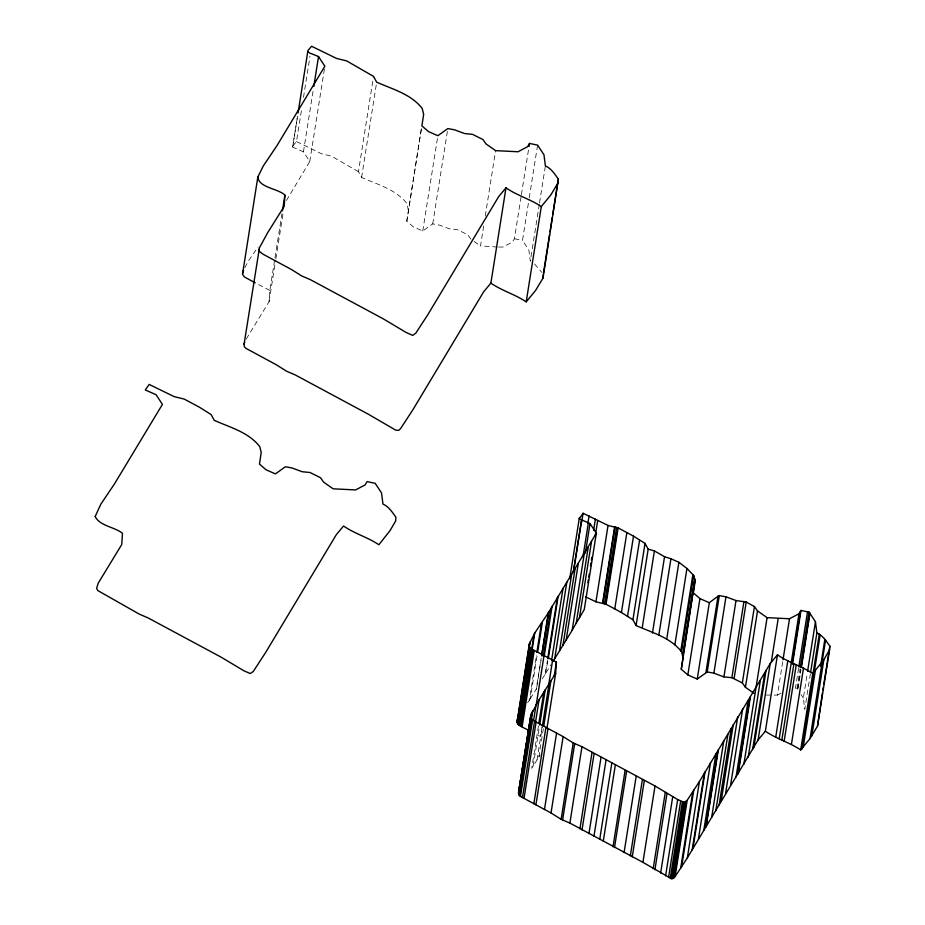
<?xml version="1.0" encoding="UTF-8"?>
<svg xmlns="http://www.w3.org/2000/svg" width="925" height="925" viewBox="0 0 925 925"><rect width="100%" height="100%" fill="white"/><g stroke="black" fill="none" stroke-linecap="round" stroke-linejoin="round"><path stroke-width="0.69" stroke-dasharray="4.62 3.47" d="M246.235 339.036L269.082 301.654L269.822 290.415L274.783 259.127M286.426 200.482L309.759 161.517L303.446 151.839L292.647 147.075L297.526 116.192M470.941 239.217L467.853 234.846L457.389 229.631L449.423 228.822L439.398 225.087L432.738 223.873L422.76 230.996L413.359 226.868L406.792 221.179L421.418 128.17M275.002 257.705L281.986 213.617M292.647 147.075L297.607 115.775M269.082 301.654L275.615 260.399M275.847 258.977L283.281 212.045M292.797 146.058L296.497 141.537L301.897 107.404M303.481 97.449L310.014 56.205M303.446 151.839L313.124 90.685M309.759 161.517L324.629 67.641M408.353 210.657L407.127 203.778C395.865 189.267 377.469 184.561 361.594 177.461L358.449 171.68L373.538 76.393M361.594 177.461L376.683 82.175M406.792 221.179L421.881 125.881M422.76 230.996L437.849 135.709M432.738 223.873L447.827 128.587M497.257 247.021L480.514 245.923L483.671 226.012M485.243 216.057L495.603 150.636M498.679 247.021L502.934 247.044L512.415 242.049L514.416 238.731L521.18 196.065M521.399 194.643L529.065 146.277M539.31 204.309L530.303 261.197L528.88 250.051L522.498 240.419L529.031 199.176M529.25 197.753L537.587 145.121M539.529 202.887L545.392 165.91M527.62 702.607L529.273 700.364L536.442 655.12M529.273 700.364L530.256 698.687L537.205 654.854M530.256 698.687L536.222 689.229L541.148 658.126M536.801 687.044L541.056 660.184M542.27 678.892L545.276 673.99L547.519 659.849M545.276 673.99L548.051 660.011M538.442 725.963L531.725 768.386L540.2 754.927M533.158 766.004L539.437 726.414M542.073 726.634L540.512 736.531L536.824 734.647M537.043 759.841L542.189 727.316M538.847 757.02L543.333 728.738M766.073 695.057L777.416 695.114L782.793 661.178M798.576 668.359L795.442 688.154L797.859 689.68M796.98 688.489L800.113 668.694M797.616 689.31L800.749 669.515M798.09 688.258L800.992 669.885M810.381 673.92L804.785 709.267L803.362 698.121L807.398 672.672M536.222 689.229L536.569 688.466M244.871 267.637L248.177 261.278L258.017 247.067M546.039 672.741L550.918 664.751M777.416 695.114L780.978 693.241M514.416 238.731L522.498 240.419M296.497 141.537L321.461 153.735L331.566 156.186L358.449 171.68M269.822 290.415L254.976 282.726M474.132 241.46L480.514 245.923M534.534 263.96L541.842 272.389M801.004 694.502L803.362 698.121"/><path stroke-width="1.39" d="M558.11 182.757L550.664 195.175L541.298 206.576C530.21 199.072 517.04 195.533 505.987 187.833L490.886 283.119C501.94 290.82 515.109 294.358 526.209 301.862L535.575 290.462L543.021 278.043L558.353 179.092C554.803 174.177 551.219 168.373 545.392 165.91L543.969 154.764L537.587 145.121L529.516 143.433L527.516 146.751L518.023 151.758L495.603 150.636L486.03 143.93L482.942 139.548L472.49 134.345L464.523 133.535L454.487 129.801L447.827 128.587L437.849 135.709L428.46 131.581L421.881 125.881L423.65 114.33L422.216 108.479C410.954 93.968 392.57 89.274 376.683 82.175L373.538 76.393L346.655 60.9L336.561 58.437L311.586 46.25L307.933 50.517L307.748 51.777L309.991 53.141L318.535 56.552L324.86 66.218L276.829 145.873L263.267 165.98L257.832 177.033L242.5 274.32L244.385 276.945L254.976 282.726M528.233 730.137C524.394 727.559 513.583 725.154 518.046 718.239L520.289 704.098M257.832 177.033C258.827 187.833 278.124 188.434 284.912 195.129L284.183 206.356L267.568 232.846L259.451 247.784L244.084 344.169L244.35 346.748L245.992 348.367L276.552 364.901L286.634 371.249L295.387 375.007L368.439 414.261L395.773 430.183L398.779 430.356L400.606 428.576L412.862 409.798L483.636 291.838L490.886 283.119M546.929 728.507L555.659 673.365L556.399 662.127L530.962 648.668L529.204 646.552L529.32 644.043L534.754 632.989L548.317 612.882L596.336 533.228L590.023 523.562L579.223 518.786L583.074 513.259L608.037 525.446L618.143 527.909L633.521 536.153L645.026 543.403L648.171 549.184L636.076 625.531C651.963 632.642 670.347 637.337 681.609 651.847L683.043 657.687L681.274 669.249L687.842 674.938L697.242 679.066L707.22 671.955L713.88 673.157L723.917 676.892L731.872 677.701L742.336 682.916L745.423 687.287L753.933 693.253M543.021 278.043L543.264 274.378M779.197 738.925L798.992 613.761L800.992 610.442L809.074 612.13L809.699 612.951L815.457 621.773L816.879 632.92C822.707 635.382 826.291 641.187 829.841 646.101L829.598 649.755L823.886 659.571L812.786 673.585C801.686 666.081 788.516 662.543 777.474 654.831L765.38 731.189C776.433 738.89 789.592 742.428 800.692 749.932L810.057 738.532L817.503 726.113L822.452 692.767M259.173 248.883L259.439 251.45L263.07 254.213L291.641 269.614L301.735 275.951L310.488 279.72L383.528 318.975L406.202 332.526L412.689 335.393L415.695 333.289L427.951 314.5L498.725 196.539L505.987 187.833M765.38 731.189L758.118 739.907L687.344 857.868L675.088 876.646L673.273 878.438L671.353 878.657L642.921 862.331L569.881 823.077L561.128 819.319L551.034 812.971L520.474 796.437L518.832 794.818L518.567 792.239L530.938 714.794L539.055 699.855L555.659 673.365M530.661 715.892L530.927 718.459L534.558 721.222L563.128 736.612L573.211 742.96L581.975 746.729L655.016 785.984L677.678 799.535L684.165 802.403L687.183 800.298L699.439 781.509L770.213 663.549L777.474 654.831M282.437 210.773L284.912 195.129M298.058 112.931L307.748 51.777M313.806 86.418L318.535 56.552M529.065 146.277L529.516 143.433M526.209 301.862L541.298 206.576M543.495 272.956L549.577 234.557M550.017 231.713L552.271 217.491M552.722 214.646L558.353 179.092M516.982 722.39L529.32 644.043M517.11 722.899L529.782 642.794M520.74 701.277L521.191 698.444M521.631 695.612L522.082 692.79M522.533 689.957L522.983 687.136M523.423 684.303L525.886 668.752M526.337 665.919L526.788 663.098M527.238 660.265L528.58 651.79M529.031 648.957L530.141 641.892M517.642 723.928L529.724 647.581M518.509 724.761L530.603 648.413M518.867 725.015L530.962 648.668M531.597 649.836L534.072 634.284M519.653 725.524L531.748 649.177M532.072 649.963L534.754 632.989M520.902 726.264L532.997 649.917M522.128 726.83L534.222 650.483M536.882 652.287L541.368 624.005M537.656 652.032L542.351 622.34M518.451 793.546L530.938 714.794M531.251 713.996L518.567 792.239M518.832 794.818L532.072 712.111M531.47 719.245L532.812 710.758M541.599 655.293L548.317 612.882M519.619 795.754L531.713 719.407M541.726 655.941L548.664 612.107M520.474 796.437L532.569 720.089M543.252 656.334L550.872 608.268M533.598 720.436L536.061 704.885M536.153 705.255L543.993 655.767M544.27 655.721L552.109 606.233M522.463 797.57L534.558 721.222M535.471 722.483L539.055 699.855M524.024 798.344L536.118 721.997M547.75 658.427L557.37 597.631M548.282 658.6L558.133 596.382M538.893 723.142L543.819 692.027M539.657 725.003L545.253 689.657M551.589 660.508L563.013 588.404M548.571 685.633L552.607 660.184M542.42 725.905L549.138 683.482M543.773 725.905L550.942 680.661M553.196 661.074L554.722 658.623L566.805 582.276M533.852 803.744L545.947 727.397M554.156 676.268L556.399 662.127M569.742 578.576L579.408 517.526M554.722 658.623L559.544 650.795L571.638 574.437M535.922 804.866L548.016 728.518M573.188 572.471L581.478 520.151M573.408 572.575L581.686 520.255M581.721 521.746L583.074 513.259M559.544 650.795L562.978 645.188L575.072 568.84M562.978 645.188L566.169 640.031L578.264 563.683M587.942 522.995L589.063 515.919M582.97 556.862L588.346 522.937M566.169 640.031L572.136 630.33L584.218 553.982M544.478 809.479L556.572 733.132M585.317 553.254L590.023 523.562M572.136 630.33L576.217 623.149L588.312 546.791M576.217 623.149L579.443 617.773L591.538 541.426M593.596 530.418L595.388 519.11M551.034 812.971L563.128 736.612M587.861 582.692L588.3 579.871M588.751 577.038L589.202 574.205M590.543 565.73L590.994 562.897M591.445 560.076L591.884 557.243M595.249 536.038L597.712 520.486M596.336 533.228L584.242 609.587L579.443 617.773M561.128 819.319L573.211 742.96M636.076 625.531L632.931 619.75L621.427 612.512L606.048 604.256L595.954 601.805L608.037 525.446M562.597 819.978L574.691 743.619M602.533 603.216L614.628 526.857M602.915 603.308L615.009 526.949M604.476 603.747L616.57 527.389M569.881 823.077L581.975 746.729M605.436 604.06L617.53 527.701M606.048 604.256L618.143 527.909M579.929 828.823L592.023 752.464M614.767 608.916L626.861 532.569M582.01 829.956L594.104 753.609M621.427 612.512L633.521 536.153M588.947 833.61L601.042 757.251M627.474 616.617L639.568 540.258M593.966 836.269L606.06 759.911M632.931 619.75L645.026 543.403M599.735 839.38L611.83 763.021M603.273 841.172L615.368 764.813M642.297 627.266L654.391 550.907L648.171 549.184M612.997 846.78L625.092 770.421M614.512 847.531L626.607 771.184M652.46 633.093L664.543 556.746L654.391 550.907M624.074 852.653L636.169 776.306M658.831 635.105L670.926 558.758L664.543 556.746M630.33 855.879L642.413 779.532M632.249 856.851L644.343 780.492M666.798 638.632L678.892 562.284L670.926 558.758M674.868 644.806L686.951 568.459L678.892 562.284M642.921 862.331L655.016 785.984M680.777 650.969L692.871 574.622L686.951 568.459M681.609 651.847L693.704 575.489L692.871 574.622M682.754 655.675L694.848 579.316L693.704 575.489M682.962 656.403L694.848 579.316M681.274 669.249L695.057 580.056M653.189 868.679L665.283 792.32M654.912 869.778L667.006 793.43M687.842 674.938L699.936 598.591L693.368 592.89L695.126 581.027M660.623 873.107L672.718 796.76M665.595 875.894L677.678 799.535M697.242 679.066L709.336 602.718L718.02 596.174L719.315 595.596L725.975 596.81L736.011 600.545L746.221 602.036L754.43 606.557L757.517 610.939L767.091 617.646L789.511 618.767L798.992 613.761M668.567 877.467L680.661 801.119M670.255 878.253L682.349 801.906M671.353 878.657L683.448 802.299M672.07 878.75L684.165 802.403M673.273 878.438L685.356 802.079M705.925 672.521L718.02 596.174M674.209 877.663L686.304 801.316M707.22 671.955L719.315 595.596M675.088 876.646L687.183 800.298M680.707 868.101L692.802 791.742M681.679 866.401L693.773 790.043M713.88 673.157L725.975 596.81M687.344 857.868L699.439 781.509M692.166 849.878L704.307 773.427M692.975 848.225L705.058 771.878M723.917 676.892L736.011 600.545M698.398 839.033L710.493 762.674M703.809 830.292L715.904 753.933M705.81 826.996L717.904 750.649M706.191 826.337L718.286 749.99M731.872 677.701L743.966 601.354M711.683 817.249L723.778 740.89M734.126 678.395L746.221 602.036M715.788 810.82L727.882 734.473M719.153 804.808L731.247 728.461M721.199 800.865L733.282 724.506M742.336 682.916L754.43 606.557M725.616 793.176L737.711 716.829M745.423 687.287L757.517 610.939M730.6 785.059L742.694 708.7M736.057 776.988L748.152 700.641M737.722 774.422L749.817 698.063M738.3 773.196L750.395 696.849M743.873 764.247L767.091 617.646M748.221 757.078L760.304 680.719M752.603 749.632L764.697 673.273M753.84 747.458L765.935 671.099M758.118 739.907L770.213 663.549M771.23 662.543L778.168 618.709M783.013 659.768L789.511 618.767M775.728 737.098L787.822 660.739M792.112 663.688L800.403 611.379M792.482 664.173L800.992 610.442M781.822 740.197L793.916 663.849M784.134 741.318L796.228 664.959M798.807 666.937L807.537 611.795M800.333 667.283L809.074 612.13M801.189 666.682L809.699 612.951M801.443 667.052L809.953 613.321M791.442 744.278L803.536 667.919M807.618 671.261L815.457 621.773M810.601 672.51L816.879 632.92M800.692 749.932L812.786 673.585M813.029 673.689L819.296 634.099M801.744 749.354L813.838 672.995M813.907 674.337L820.174 634.747M803.201 747.227L815.295 670.868M820.602 666.231L824.857 639.372M821.978 662.728L825.562 640.112M810.057 738.532L822.152 662.184M811.792 735.918L823.886 659.571M822.903 689.934L823.343 687.102M823.793 684.28L829.841 646.101M817.503 726.113L829.598 649.755M242.535 273.569L243.564 270.169M244.084 344.169L244.674 342.285M699.936 598.591L709.336 602.718M585.618 596.833L595.954 601.805M95.206 516.462C99.53 525.978 114.596 526.903 122.482 533.297L121.742 544.536L98.154 583.282L96.628 588.358L97.796 590.566L139.305 614.131L148.058 617.9L221.098 657.143L243.772 670.706L250.247 673.562L253.265 671.469L265.521 652.68L336.295 534.719L343.557 526.001C354.61 533.702 367.768 537.252 378.868 544.756L389.968 530.742L395.68 520.925L395.923 517.272C392.373 512.346 388.789 506.553 382.962 504.09L381.539 492.933L375.157 483.301L367.075 481.613L365.074 484.931L355.593 489.926L333.173 488.816L323.6 482.11L320.512 477.728L310.048 472.525L302.093 471.715L292.057 467.969L285.397 466.767L275.419 473.889L266.018 469.761L259.451 464.061L261.22 452.498L259.786 446.659C248.524 432.148 230.14 427.454 214.253 420.343L211.108 414.562L199.603 407.324L184.225 399.08L174.131 396.617L149.156 384.43L145.306 389.957L156.105 394.732L162.418 404.398L114.399 484.041L100.837 504.16L95.206 516.462"/></g></svg>
